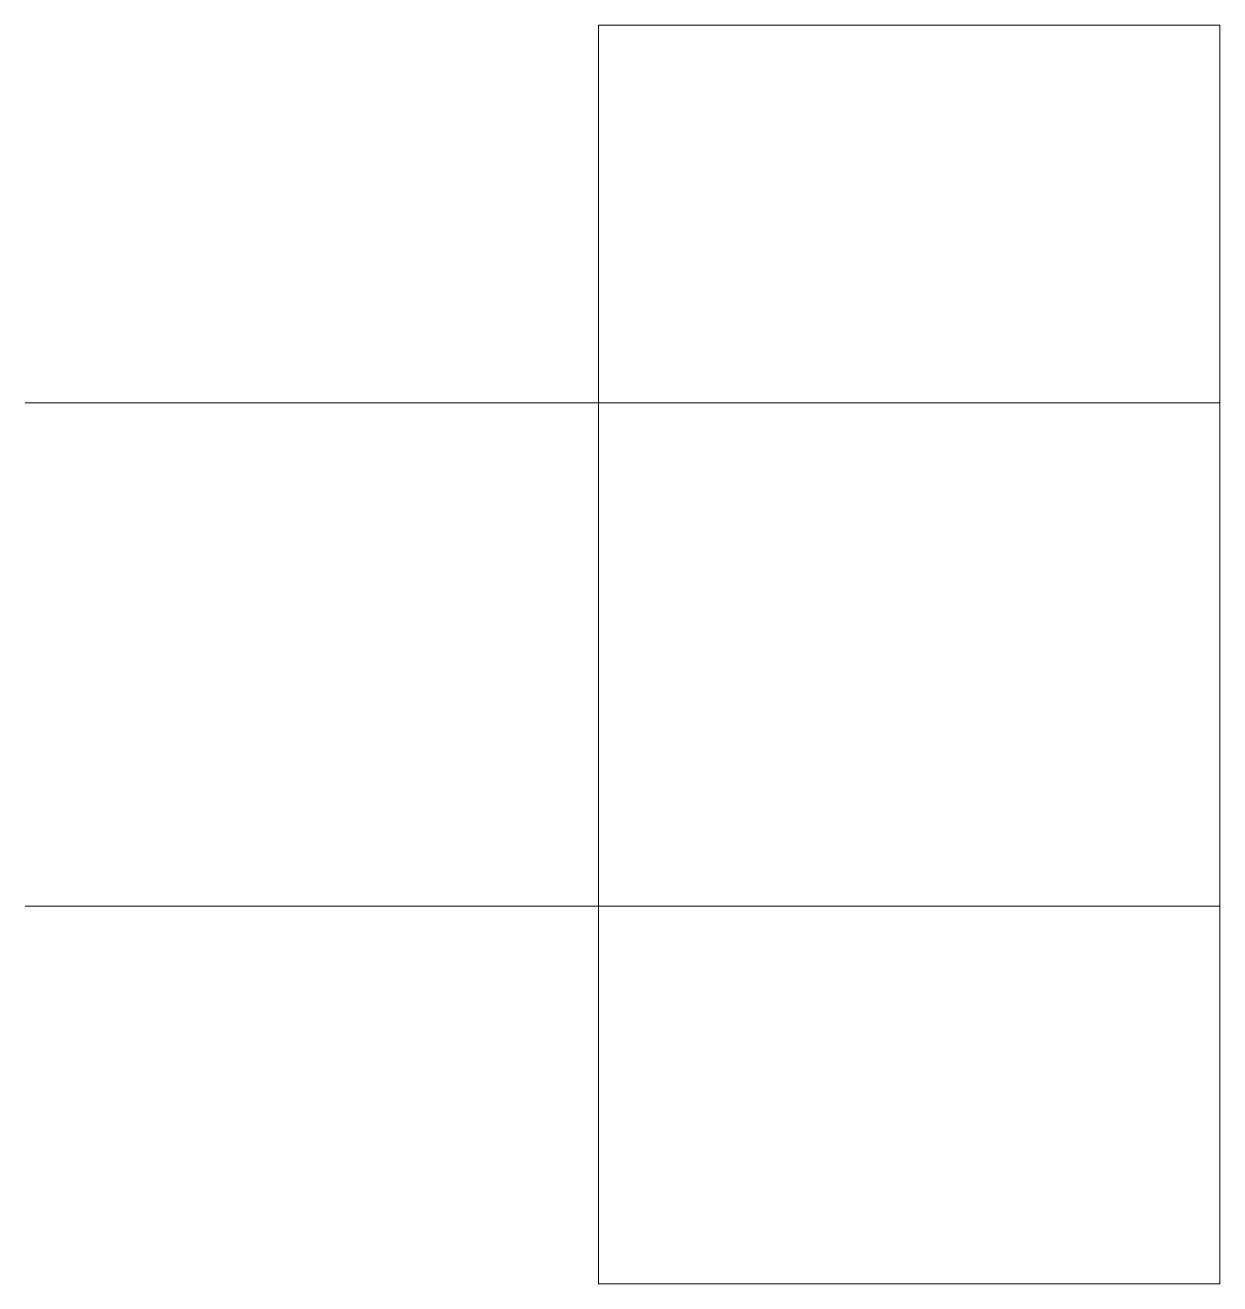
# Model space of a CAD drawing. Header units: inches. Extents: x 177.38 to 181.11, y -479.8 to -475.88.
import ezdxf

# ---------------------------------------------------------------- set-up
doc = ezdxf.new("R2010")
doc.units = ezdxf.units.IN
doc.header["$MEASUREMENT"] = 0
doc.layers.add('E101-Electrical-1st-floor', color=4, linetype='Continuous', lineweight=9)

msp = doc.modelspace()

# ---------------------------------------------------------------- linework, layer by layer
at = {"layer": 'E101-Electrical-1st-floor'}
for p, q in [((179.1712, -479.8003), (179.1712, -475.878)), ((179.1712, -475.878), (181.1087, -475.878)), ((181.1087, -475.878), (181.1087, -479.8003)), ((177.3839, -477.0547), (181.1087, -477.0547)), ((177.3839, -478.6236), (181.1087, -478.6236)), ((181.1087, -478.6236), (177.3839, -478.6236)), ((181.1087, -479.8003), (179.1712, -479.8003)), ((181.1087, -479.8003), (179.1712, -479.8003))]:
    msp.add_line(p, q, dxfattribs=at)

doc.saveas('drawing.dxf')
